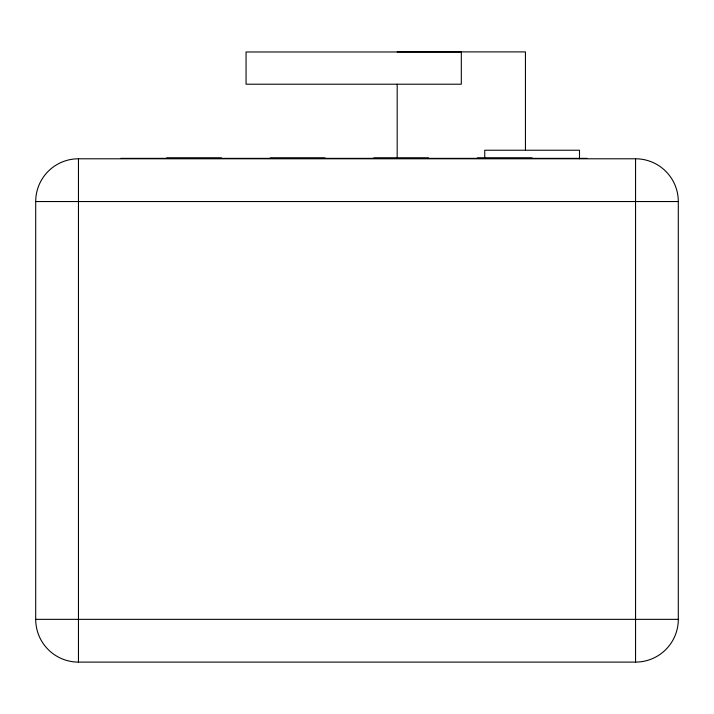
<?xml version="1.0" encoding="UTF-8"?>
<svg xmlns="http://www.w3.org/2000/svg" width="714" height="714" viewBox="0 0 714 714"><rect width="100%" height="100%" fill="white"/><g stroke="black" fill="none" stroke-linecap="round" stroke-linejoin="round"><path stroke-width="1.07" d="M397.18 51.899L525.442 51.899L525.442 149.878M166.657 157.928L221.474 157.928M270.204 157.928L325.022 157.928M373.752 157.928L428.57 157.928M477.3 157.928L532.117 157.928M120.978 158.356L586.935 158.356M78.46 158.785L635.549 158.785A42.751 42.751 0 0 1 678.3 201.544L678.3 619.35A42.751 42.751 0 0 1 635.549 662.101L78.46 662.101A42.751 42.751 0 0 1 35.7 619.35L35.7 201.544A42.751 42.751 0 0 1 78.46 158.785L78.46 662.101M35.7 201.544L678.3 201.544M35.7 619.35L678.3 619.35M635.549 158.785L635.549 662.101M579.491 158.785L579.491 150.235L484.744 150.235L484.744 157.714M397.18 84.19L397.18 157.669M461.315 51.979L246.053 51.979L246.053 84.216L461.315 84.216L461.315 51.979"/></g></svg>
